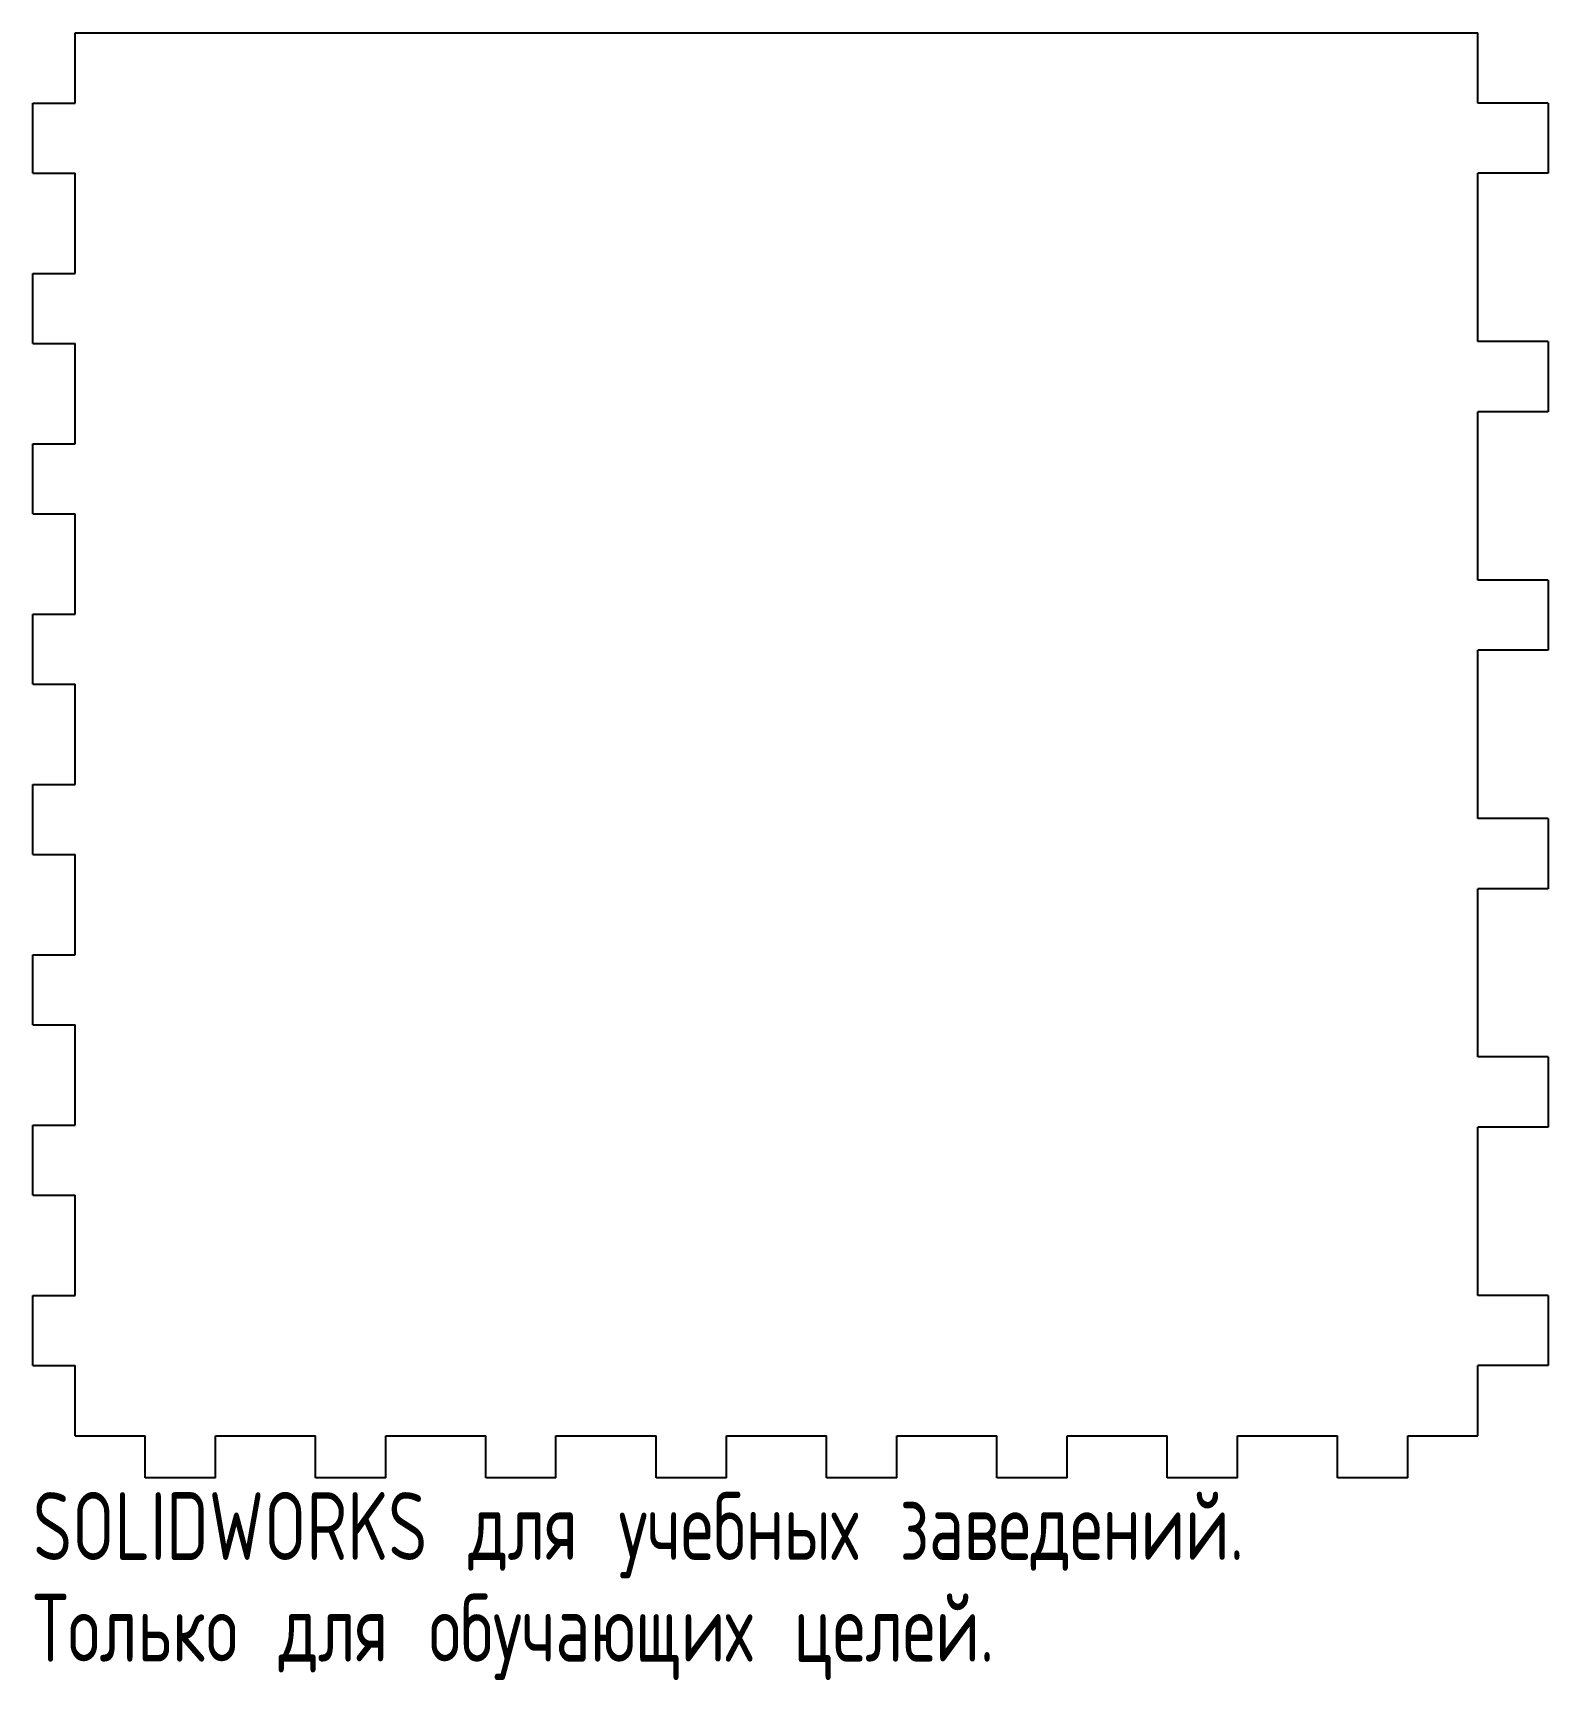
# Model space of a CAD drawing. Extents: x -141 to -33, y -71 to 46.
import ezdxf

# ---------------------------------------------------------------- set-up
doc = ezdxf.new("R2010")
doc.units = 0
doc.layers.get('0').update_dxf_attribs({"linetype": 'CONTINUOUS'})
doc.styles.add('SLDTEXTSTYLE0', font='TXT', dxfattribs={"width": 0.7, "bigfont": 'bigfont'})

msp = doc.modelspace()

# ---------------------------------------------------------------- linework, layer by layer
at = {"color": 7, "linetype": 'CONTINUOUS'}
for p, q in [((-137.96, 46.24), (-37.96, 46.24)), ((-137.96, 41.24), (-137.96, 46.24)), ((-37.96, 41.24), (-37.96, 46.24)), ((-140.96, 41.24), (-137.96, 41.24)), ((-32.96, 41.24), (-37.96, 41.24)), ((-140.96, 36.24), (-137.96, 36.24)), ((-137.96, 29.1), (-137.96, 36.24)), ((-37.96, 24.24), (-37.96, 36.24)), ((-32.96, 36.24), (-37.96, 36.24)), ((-140.96, 29.1), (-137.96, 29.1)), ((-140.96, 24.1), (-137.96, 24.1)), ((-137.96, 16.96), (-137.96, 24.1)), ((-32.96, 24.24), (-37.96, 24.24)), ((-37.96, 7.24), (-37.96, 19.24)), ((-32.96, 19.24), (-37.96, 19.24)), ((-140.96, 16.96), (-137.96, 16.96)), ((-140.96, 11.96), (-137.96, 11.96)), ((-137.96, 4.81), (-137.96, 11.96)), ((-32.96, 7.24), (-37.96, 7.24)), ((-140.96, 4.81), (-137.96, 4.81)), ((-37.96, -9.76), (-37.96, 2.24)), ((-32.96, 2.24), (-37.96, 2.24)), ((-140.96, -0.19), (-137.96, -0.19)), ((-137.96, -7.33), (-137.96, -0.19)), ((-140.96, -7.33), (-137.96, -7.33)), ((-32.96, -9.76), (-37.96, -9.76)), ((-140.96, -12.33), (-137.96, -12.33)), ((-137.96, -19.47), (-137.96, -12.33)), ((-37.96, -26.76), (-37.96, -14.76)), ((-32.96, -14.76), (-37.96, -14.76)), ((-140.96, -19.47), (-137.96, -19.47)), ((-140.96, -24.47), (-137.96, -24.47)), ((-137.96, -31.61), (-137.96, -24.47)), ((-32.96, -26.76), (-37.96, -26.76)), ((-140.96, -31.61), (-137.96, -31.61)), ((-37.96, -43.76), (-37.96, -31.76)), ((-32.96, -31.76), (-37.96, -31.76)), ((-140.96, -36.61), (-137.96, -36.61)), ((-137.96, -43.76), (-137.96, -36.61)), ((-140.96, -43.76), (-137.96, -43.76)), ((-32.96, -43.76), (-37.96, -43.76)), ((-140.96, -48.76), (-137.96, -48.76)), ((-137.96, -53.76), (-137.96, -48.76)), ((-37.96, -53.76), (-37.96, -48.76)), ((-32.96, -48.76), (-37.96, -48.76)), ((-137.96, -53.76), (-132.96, -53.76)), ((-132.96, -56.76), (-132.96, -53.76)), ((-127.96, -56.76), (-127.96, -53.76)), ((-127.96, -53.76), (-120.82, -53.76)), ((-120.82, -56.76), (-120.82, -53.76)), ((-115.82, -56.76), (-115.82, -53.76)), ((-115.82, -53.76), (-108.68, -53.76)), ((-108.68, -56.76), (-108.68, -53.76)), ((-103.68, -56.76), (-103.68, -53.76)), ((-103.68, -53.76), (-96.53, -53.76)), ((-96.53, -56.76), (-96.53, -53.76)), ((-91.53, -56.76), (-91.53, -53.76)), ((-91.53, -53.76), (-84.39, -53.76)), ((-84.39, -56.76), (-84.39, -53.76)), ((-79.39, -56.76), (-79.39, -53.76)), ((-79.39, -53.76), (-72.25, -53.76)), ((-72.25, -56.76), (-72.25, -53.76)), ((-67.25, -56.76), (-67.25, -53.76)), ((-67.25, -53.76), (-60.11, -53.76)), ((-60.11, -56.76), (-60.11, -53.76)), ((-55.11, -56.76), (-55.11, -53.76)), ((-55.11, -53.76), (-47.96, -53.76)), ((-47.96, -56.76), (-47.96, -53.76)), ((-42.96, -56.76), (-42.96, -53.76)), ((-42.96, -53.76), (-37.96, -53.76))]:
    msp.add_line(p, q, dxfattribs=at)
for points in [[(-140.96, 36.24), (-140.96, 41.24)], [(-32.96, 41.24), (-32.96, 36.24)], [(-140.96, 24.1), (-140.96, 29.1)], [(-32.96, 24.24), (-32.96, 19.24)], [(-140.96, 11.96), (-140.96, 16.96)], [(-32.96, 7.24), (-32.96, 2.24)], [(-140.96, -0.19), (-140.96, 4.81)], [(-140.96, -12.33), (-140.96, -7.33)], [(-32.96, -9.76), (-32.96, -14.76)], [(-140.96, -24.47), (-140.96, -19.47)], [(-32.96, -26.76), (-32.96, -31.76)], [(-140.96, -36.61), (-140.96, -31.61)], [(-140.96, -48.76), (-140.96, -43.76)], [(-32.96, -43.76), (-32.96, -48.76)], [(-127.96, -56.76), (-132.96, -56.76)], [(-115.82, -56.76), (-120.82, -56.76)], [(-103.68, -56.76), (-108.68, -56.76)], [(-91.53, -56.76), (-96.53, -56.76)], [(-79.39, -56.76), (-84.39, -56.76)], [(-67.25, -56.76), (-72.25, -56.76)], [(-55.11, -56.76), (-60.11, -56.76)], [(-42.96, -56.76), (-47.96, -56.76)]]:
    msp.add_open_spline(points, degree=1, dxfattribs=at)

# ---------------------------------------------------------------- texts
at = {"color": 7, "linetype": 'CONTINUOUS', "char_height": 4.8336, "attachment_point": 1, "style": 'SLDTEXTSTYLE0'}
for s, insert in [('SOLIDWORKS для учебных заведений.', (-140.96, -57.78)), ('Только для обучающих целей.', (-140.96, -65.03))]:
    msp.add_mtext(s, dxfattribs=dict(at, insert=insert))

doc.saveas('drawing.dxf')
